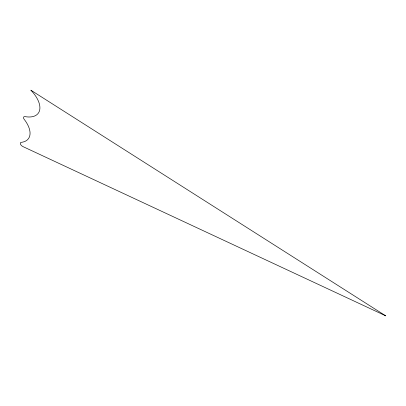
<?xml version="1.0" encoding="UTF-8"?>
<svg xmlns="http://www.w3.org/2000/svg" width="406" height="406" viewBox="0 0 406 406"><rect width="100%" height="100%" fill="white"/><g stroke="black" fill="none" stroke-linecap="round" stroke-linejoin="round"><path stroke-width="0.61" d="M385.7 315.827L23.056 146.637A3.197 1.685 36.9 0 1 20.462 144.12A3.197 1.685 36.9 0 1 21.31 142.339A27.781 14.652 36.9 0 0 24.142 119.268A3.197 1.685 36.9 0 1 25.157 116.639A27.831 14.677 36.9 0 0 30.846 90.173L385.7 315.827"/></g></svg>
